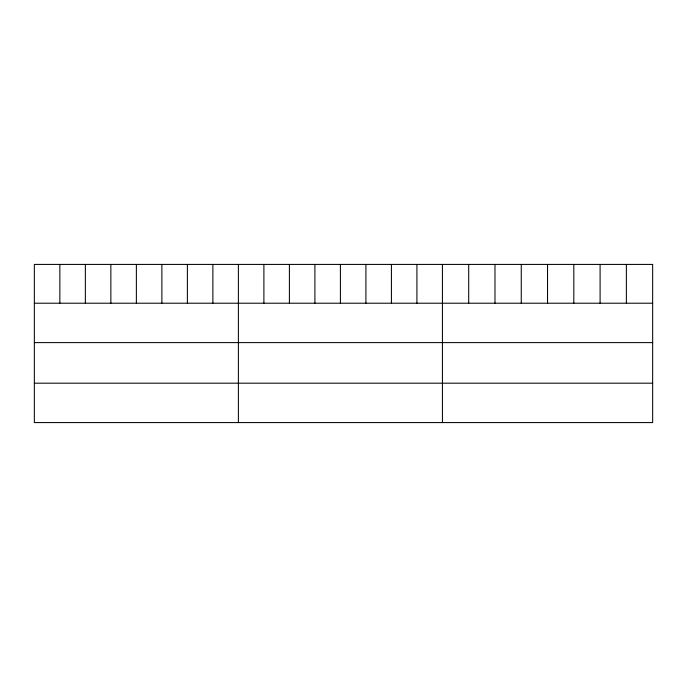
<?xml version="1.0" encoding="UTF-8"?>
<svg xmlns="http://www.w3.org/2000/svg" width="687" height="687" viewBox="0 0 687 687"><rect width="100%" height="100%" fill="white"/><g stroke="black" fill="none" stroke-linecap="round" stroke-linejoin="round"><path stroke-width="1.03" d="M34.35 303.216L652.65 303.216M34.35 342.607L652.65 342.607M34.35 383.191L652.65 383.191M626.372 264.418L626.372 303.216M600.094 264.418L600.094 303.216M573.817 264.418L573.817 303.216M547.539 264.418L547.539 303.216M521.261 264.418L521.261 303.216M494.983 264.418L494.983 303.216M468.706 264.418L468.706 303.216M442.428 264.418L442.428 422.582M416.923 264.418L416.923 303.216M391.418 264.418L391.418 303.216M365.913 264.418L365.913 303.216M340.409 264.418L340.409 303.216M314.904 264.418L314.904 303.216M289.399 264.418L289.399 303.216M263.894 264.418L263.894 303.216M238.389 264.418L238.389 422.582M212.884 264.418L212.884 303.216M187.379 264.418L187.379 303.216M161.874 264.418L161.874 303.216M136.37 264.418L136.37 303.216M110.865 264.418L110.865 303.216M85.36 264.418L85.36 303.216M59.855 264.418L59.855 303.216M652.65 264.418L34.35 264.418L34.35 422.582L652.65 422.582L652.65 264.418"/></g></svg>
